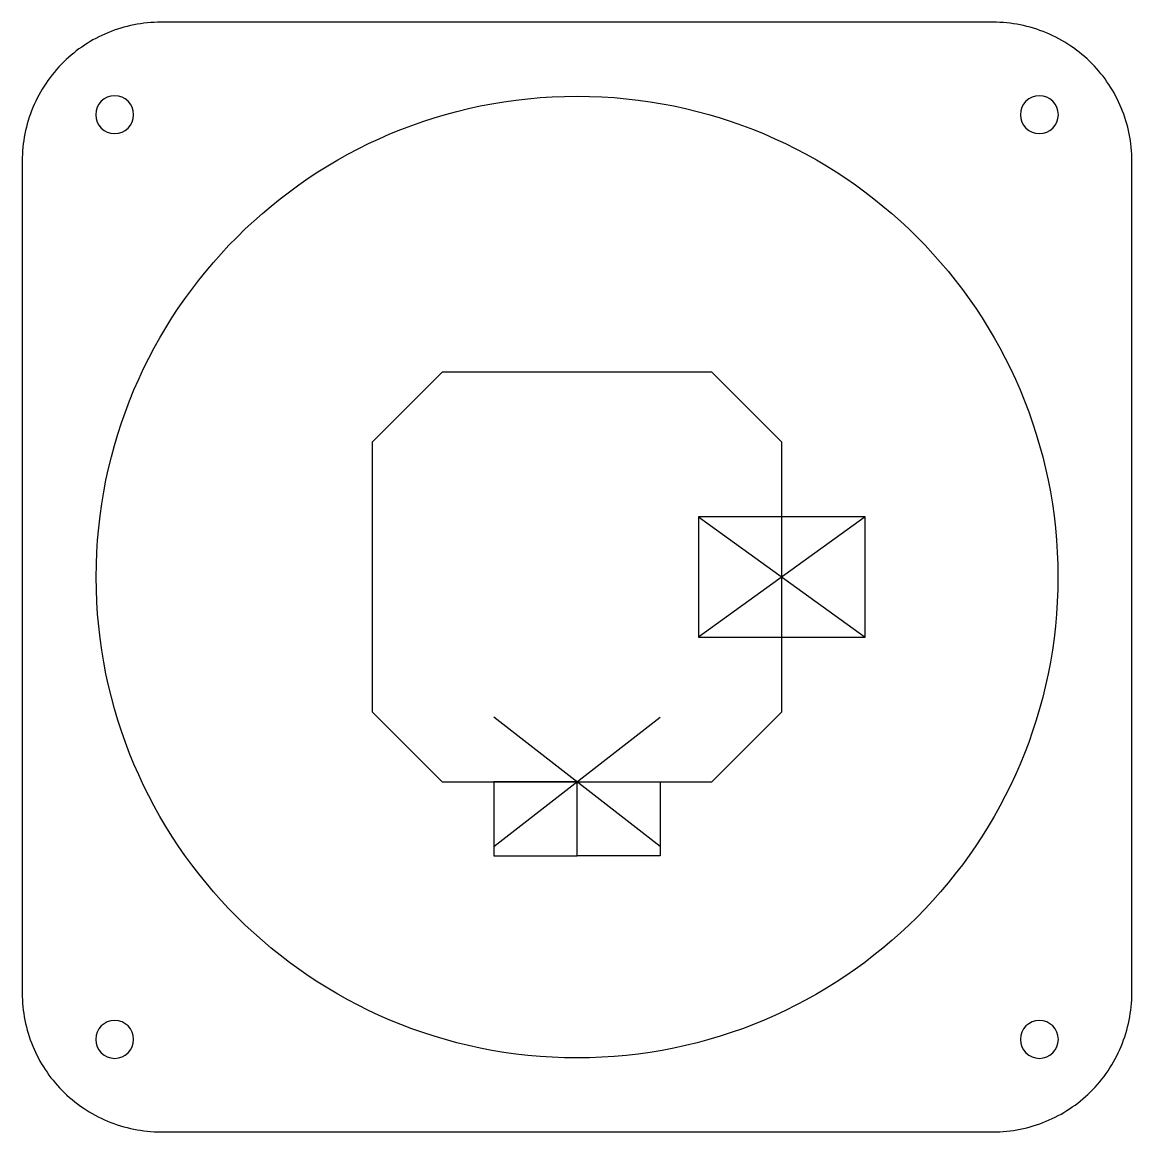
# Model space of a CAD drawing. Header units: millimetres. Extents: x -74 to 46, y -240 to -120.
import ezdxf

# ---------------------------------------------------------------- set-up
doc = ezdxf.new("R2010")
doc.units = ezdxf.units.MM
doc.layers.get('0').update_dxf_attribs({"linetype": 'CONTINUOUS'})

msp = doc.modelspace()

# ---------------------------------------------------------------- linework, layer by layer
for p, q in [((31.22, -119.92), (-58.78, -119.92)), ((-73.78, -134.92), (-73.78, -224.92)), ((46.22, -224.92), (46.22, -134.92)), ((17.37, -173.42), (-0.63, -186.42)), ((-0.63, -173.42), (17.37, -186.42)), ((-22.78, -209.07), (-4.78, -195.07)), ((-4.78, -209.07), (-22.78, -195.07)), ((-58.78, -239.92), (31.22, -239.92))]:
    msp.add_line(p, q)
for points in [[(8.37, -194.48), (8.37, -165.35), (0.78, -157.77), (-28.35, -157.77), (-35.93, -165.35), (-35.93, -194.48), (-28.35, -202.07), (0.78, -202.07)], [(17.37, -173.42), (-0.63, -173.42), (-0.63, -186.42), (17.37, -186.42)], [(-13.78, -202.07), (-22.78, -202.07), (-22.78, -210.07), (-13.78, -210.07)], [(-13.78, -202.07), (-4.78, -202.07), (-4.78, -210.07), (-13.78, -210.07)]]:
    msp.add_lwpolyline(points, close=True)
at = {"extrusion": (1.80795e-15, 7.88861e-31, -1)}
for centre in [(63.78, -129.92), (-36.22, -129.92)]:
    msp.add_circle(centre, 2.05, dxfattribs=at)
msp.add_circle((-13.78, -179.92), 52)
at = {"extrusion": (1.80795e-15, 1.57772e-30, -1)}
for centre in [(63.78, -229.92), (-36.22, -229.92)]:
    msp.add_circle(centre, 2.05, dxfattribs=at)
for points in [[(-58.78, -119.92), (-60.75, -119.92), (-62.7, -120.3), (-66.29, -121.79), (-67.92, -122.86), (-70.72, -125.62), (-71.86, -127.3), (-73.39, -130.98), (-73.78, -132.94), (-73.78, -134.92)], [(46.22, -134.92), (46.22, -132.95), (45.83, -131), (44.34, -127.41), (43.27, -125.78), (40.51, -122.98), (38.83, -121.84), (35.15, -120.31), (33.19, -119.92), (31.22, -119.92)], [(-73.78, -224.92), (-73.78, -226.88), (-73.4, -228.83), (-71.91, -232.42), (-70.84, -234.05), (-68.08, -236.85), (-66.4, -237.99), (-62.72, -239.52), (-60.76, -239.92), (-58.78, -239.92)], [(31.22, -239.92), (33.18, -239.92), (35.13, -239.53), (38.72, -238.04), (40.35, -236.97), (43.16, -234.21), (44.29, -232.53), (45.82, -228.85), (46.22, -226.89), (46.22, -224.92)]]:
    msp.add_open_spline(points, degree=3, knots=[-2.363407, -2.363407, -2.363407, -2.363407, -1.773932, -1.773932, -1.195284, -1.195284, -0.593669, -0.593669, 0, 0, 0, 0])

doc.saveas('drawing.dxf')
